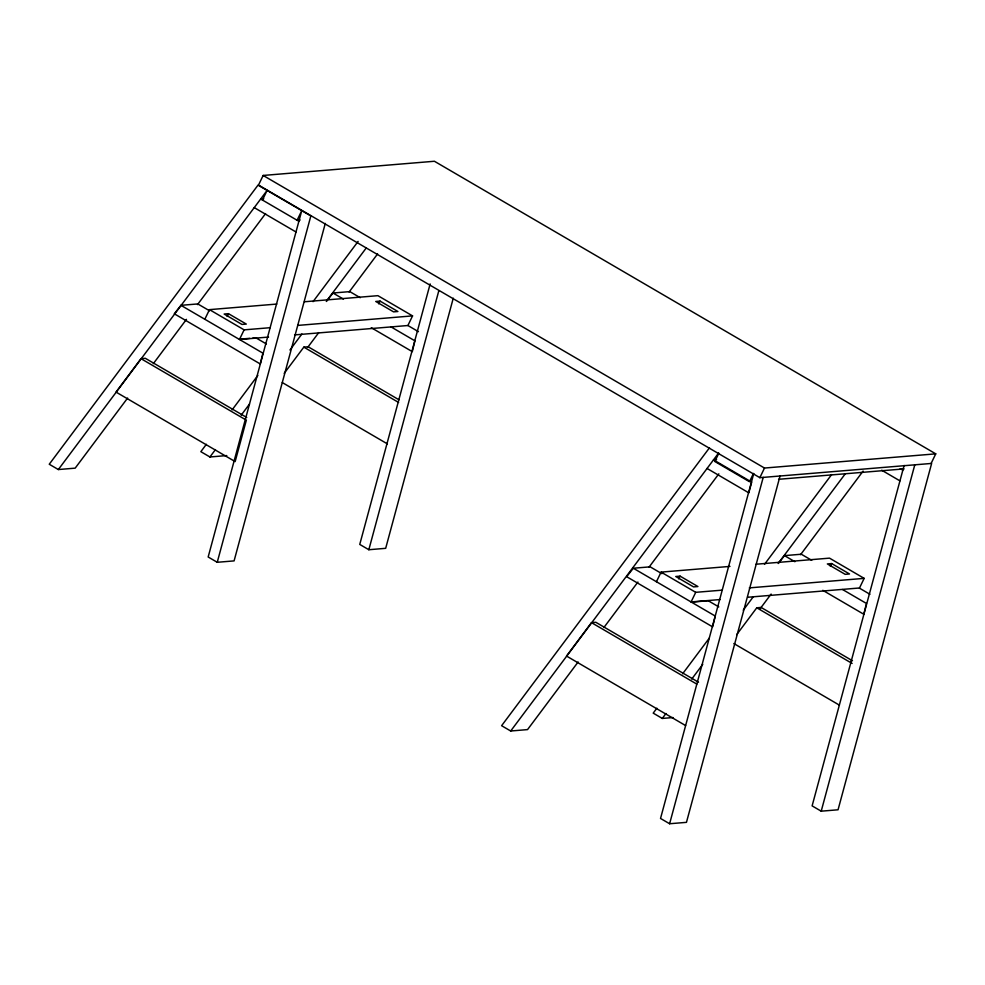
<?xml version="1.0" encoding="UTF-8"?>
<svg xmlns="http://www.w3.org/2000/svg" width="985" height="985" viewBox="0 0 985 985"><rect width="100%" height="100%" fill="white"/><g stroke="black" fill="none" stroke-linecap="round" stroke-linejoin="round"><path stroke-width="1.48" d="M300.166 220.012L297.101 220.258L301.755 210.642L208.167 556.993L217.242 562.287L310.841 215.937L258.021 185.118L49.25 464.243L58.337 469.55L75.18 468.146L127.607 398.063M325.284 223.423L234.085 560.896L217.242 562.287M430.149 283.914L359.759 544.422L368.833 549.729L385.677 548.325L453.272 298.184M368.833 549.729L438.83 290.698M753.722 473.576L660.529 818.449L669.615 823.743L686.459 822.352L780.046 476.001M669.615 823.743L763.203 477.393M904.119 465.449L812.12 805.878L821.207 811.184L838.05 809.781L931.638 463.43L759.854 477.676L258.501 185.069L263.155 175.453L434.41 161.257L935.75 453.851L931.096 463.479M821.207 811.184L914.794 464.821M204.818 319.263L209.473 309.635L276.847 304.057M262.453 200.041L267.107 190.413L58.337 469.55M227.153 316.419L228.471 313.673L246.299 324.077L241.965 324.434L224.149 314.03L228.471 313.673M270.149 327.697L244.12 329.864L239.466 339.48L268.56 337.067M378.745 303.848L380.062 301.102L397.891 311.506L393.557 311.863L375.741 301.459L380.062 301.102M294.589 334.912L407.901 325.518L412.555 315.889L377.908 295.672L304.414 301.767M656.429 581.729L661.083 572.113L729.983 566.4M718.816 453.248L714.827 461.497L749.474 481.714L753.463 473.465M678.751 578.885L680.081 576.139L697.909 586.543L693.575 586.9L675.759 576.496L680.081 576.139M721.759 590.175L695.73 592.33L691.076 601.946L720.17 599.545M759.854 477.676L764.495 468.047L935.75 453.851M830.343 566.326L831.672 563.568L849.501 573.972L845.167 574.329L827.351 563.925L831.672 563.568M756.024 564.233L829.518 558.138L864.165 578.367L859.511 587.983L747.738 597.255M141.003 358.675L116.021 392.079L235.144 461.596L246.349 420.152L141.003 358.675L145.337 358.306L246.73 417.48M153.352 363.625L186.46 319.362M197.505 304.611L265.556 213.61M206.357 444.297L200.841 451.672L209.928 456.978L226.772 455.575M232.115 409.871L257.861 375.433M313.045 301.656L358.109 241.411M209.928 456.978L215.444 449.603M241.202 415.165L249.476 404.096M289.947 349.995L301.902 334.013M326.724 300.807L366.272 247.937M284.185 373.377L303.823 347.139L308.145 346.769L398.999 399.799M307.702 347.373L318.746 332.61M349.096 292.04L377.6 253.921M709.471 447.806L501.611 725.699L510.698 731.005L527.541 729.602L578.133 661.969M698.525 682.223L595.827 622.286L591.492 622.643L566.51 656.047L685.622 725.576M510.698 731.005L718.558 453.1M603.879 627.543L637.911 582.049M648.943 567.286L718.841 473.834M656.884 708.215L653.203 713.128L662.289 718.434L673.014 717.548M682.642 673.777L709.311 638.12M764.495 564.343L831.636 474.585M662.289 718.434L665.971 713.509M691.716 679.084L702.761 664.333M743.232 610.22L753.34 596.701M778.175 563.494L845.315 473.736M736.682 634.66L756.775 607.794L761.109 607.437L852.468 660.763M760.075 608.828L771.107 594.066M800.534 554.727L863.082 471.101M180.945 305.325L174.283 313.784L260.262 363.958L262.909 353.159L180.945 305.325L197.788 303.934L209.509 310.767M326.318 301.472L332.979 293.013L349.823 291.622L360.239 297.704M633.318 568.234L626.657 576.693L712.623 626.866L715.27 616.068L633.318 568.234L650.162 566.843L661.883 573.676M778.778 562.866L784.479 555.626L801.322 554.235L811.738 560.305M263.746 198.748L260.68 199.007L298.874 221.293M297.716 325.419L412.555 315.889M240.562 339.099L249.747 338.335M252.813 338.089L255.878 337.83L266.418 343.987M716.575 459.601L713.509 459.847L751.703 482.145L748.809 492.832L707.07 468.466M778.569 479.301L904.119 468.897M749.326 587.885L864.165 578.367M691.396 602.143L708.24 600.739L718.791 606.895M900.204 468.651L902.839 470.177M881.686 470.202L899.945 480.865M263.155 175.453L764.495 468.047M254.241 207.613L295.993 231.98M859.413 588.131L869.952 594.287M407.901 325.518L418.453 331.674M784.479 555.626L794.895 561.709M842.569 589.523L866.443 603.46L863.796 614.258L822.795 590.323M332.979 293.013L343.396 299.095M391.057 326.921L414.931 340.847L412.296 351.645L371.296 327.709M756.775 607.794L852.111 663.434M303.823 347.139L398.617 402.459M661.083 572.113L695.73 592.33M209.473 309.635L244.12 329.864M733.837 643.537L839.368 705.125M282.276 382.549L387.388 443.89M591.492 622.643L696.826 684.119"/></g></svg>
